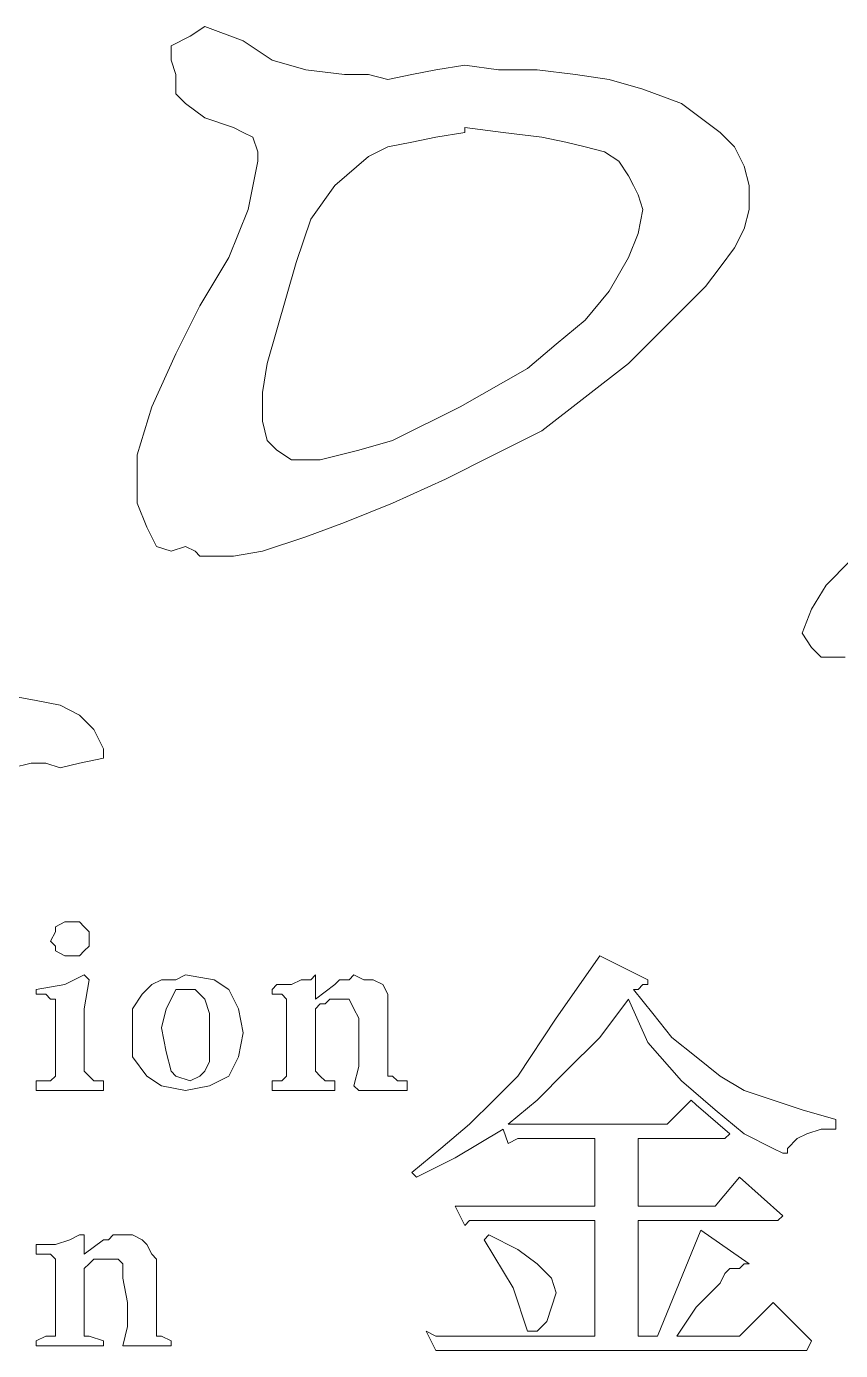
# Model space of a CAD drawing. Header units: millimetres. Extents: x -114775 to 228300, y -175499 to 108657.
# Drawn here: x -101922.02 to -101916.27, y -112131.78 to -112122.43 of the extents above; entities that cross this region are included whole.
import ezdxf
from ezdxf.enums import TextEntityAlignment as Align

# ---------------------------------------------------------------- set-up
doc = ezdxf.new("R2010")
doc.units = ezdxf.units.MM
doc.header["$LTSCALE"] = 1000
doc.layers.get('0').update_dxf_attribs({"linetype": 'CONTINUOUS'})
doc.layers.add('W-图框', color=251, linetype='CONTINUOUS')
doc.styles.add('WORD-2', font='simhei.ttf')
doc.styles.add('WORD-3', font='')
doc.styles.get('WORD-3').set_extended_font_data('SimSun')

# ---------------------------------------------------------------- blocks, each defined once
blk = doc.blocks.new('gslogo')
at = {"color": 251, "lineweight": 0}
for p, q in [((5192.418, -2054.735), (5192.574, -2054.631)), ((5192.574, -2054.631), (5192.991, -2054.787)), ((5192.574, -2054.631), (5192.574, -2054.631)), ((5192.21, -2054.839), (5192.418, -2054.735)), ((5192.991, -2054.787), (5193.303, -2054.995)), ((5192.21, -2054.995), (5192.21, -2054.839)), ((5192.262, -2055.152), (5192.21, -2054.995)), ((5193.303, -2054.995), (5193.668, -2055.1)), ((5193.668, -2055.1), (5194.084, -2055.152)), ((5194.813, -2055.152), (5195.074, -2055.1)), ((5195.074, -2055.1), (5195.386, -2055.048)), ((5195.386, -2055.048), (5195.75, -2055.1)), ((5195.75, -2055.1), (5196.167, -2055.1)), ((5196.167, -2055.1), (5196.583, -2055.152)), ((5192.262, -2055.36), (5192.262, -2055.152)), ((5194.084, -2055.152), (5194.084, -2055.152)), ((5194.084, -2055.152), (5194.084, -2055.152)), ((5194.084, -2055.152), (5194.345, -2055.152)), ((5194.345, -2055.152), (5194.553, -2055.204)), ((5194.553, -2055.204), (5194.813, -2055.152)), ((5196.583, -2055.152), (5196.948, -2055.204)), ((5196.948, -2055.204), (5197.312, -2055.308)), ((5192.366, -2055.464), (5192.262, -2055.36)), ((5197.312, -2055.308), (5197.729, -2055.464)), ((5192.574, -2055.62), (5192.366, -2055.464)), ((5197.729, -2055.464), (5198.145, -2055.776)), ((5192.887, -2055.724), (5192.574, -2055.62)), ((5192.991, -2055.776), (5192.887, -2055.724)), ((5193.095, -2055.829), (5192.991, -2055.776)), ((5193.147, -2055.985), (5193.095, -2055.829)), ((5195.074, -2055.829), (5194.813, -2055.881)), ((5195.386, -2055.776), (5195.074, -2055.829)), ((5195.386, -2055.724), (5195.386, -2055.776)), ((5195.802, -2055.776), (5195.386, -2055.724)), ((5195.386, -2055.724), (5195.386, -2055.724)), ((5195.386, -2055.776), (5195.386, -2055.776)), ((5196.219, -2055.829), (5195.802, -2055.776)), ((5196.479, -2055.881), (5196.219, -2055.829)), ((5198.145, -2055.776), (5198.302, -2055.933)), ((5194.553, -2055.933), (5194.345, -2056.037)), ((5194.813, -2055.881), (5194.553, -2055.933)), ((5196.688, -2055.933), (5196.479, -2055.881)), ((5196.896, -2055.985), (5196.688, -2055.933)), ((5198.302, -2055.933), (5198.406, -2056.141)), ((5193.043, -2056.61), (5193.147, -2056.089)), ((5193.147, -2056.089), (5193.147, -2055.985)), ((5194.345, -2056.037), (5193.98, -2056.349)), ((5197.052, -2056.089), (5196.896, -2055.985)), ((5197.156, -2056.245), (5197.052, -2056.089)), ((5197.208, -2056.349), (5197.156, -2056.245)), ((5198.406, -2056.141), (5198.458, -2056.349)), ((5193.98, -2056.349), (5193.72, -2056.714)), ((5197.26, -2056.453), (5197.208, -2056.349)), ((5198.458, -2056.349), (5198.458, -2056.61)), ((5197.312, -2056.61), (5197.26, -2056.453)), ((5192.835, -2057.13), (5193.043, -2056.61)), ((5197.26, -2056.87), (5197.312, -2056.61)), ((5198.458, -2056.61), (5198.406, -2056.818)), ((5193.72, -2056.714), (5193.564, -2057.182)), ((5198.406, -2056.818), (5198.302, -2057.026)), ((5197.156, -2057.13), (5197.26, -2056.87)), ((5198.302, -2057.026), (5198.145, -2057.234)), ((5192.522, -2057.651), (5192.835, -2057.13)), ((5193.564, -2057.182), (5193.355, -2057.911)), ((5196.948, -2057.495), (5197.156, -2057.13)), ((5198.145, -2057.234), (5197.989, -2057.443)), ((5196.688, -2057.807), (5196.948, -2057.495)), ((5197.989, -2057.443), (5197.573, -2057.859)), ((5192.262, -2058.172), (5192.522, -2057.651)), ((5196.375, -2058.067), (5196.688, -2057.807)), ((5193.355, -2057.911), (5193.251, -2058.276)), ((5197.573, -2057.859), (5197.156, -2058.276)), ((5196.063, -2058.328), (5196.375, -2058.067)), ((5192.002, -2058.744), (5192.262, -2058.172)), ((5193.251, -2058.276), (5193.199, -2058.588)), ((5195.334, -2058.744), (5196.063, -2058.328)), ((5197.156, -2058.276), (5196.688, -2058.64)), ((5193.199, -2058.588), (5193.199, -2058.9)), ((5196.688, -2058.64), (5196.219, -2059.005)), ((5191.845, -2059.265), (5192.002, -2058.744)), ((5194.605, -2059.109), (5195.334, -2058.744)), ((5193.199, -2058.9), (5193.251, -2059.109)), ((5193.251, -2059.109), (5193.355, -2059.213)), ((5194.24, -2059.213), (5194.605, -2059.109)), ((5196.219, -2059.005), (5195.698, -2059.265)), ((5191.845, -2059.525), (5191.845, -2059.265)), ((5193.355, -2059.213), (5193.512, -2059.317)), ((5193.824, -2059.317), (5194.24, -2059.213)), ((5195.698, -2059.265), (5195.178, -2059.525)), ((5193.512, -2059.317), (5193.668, -2059.317)), ((5193.668, -2059.317), (5193.824, -2059.317)), ((5191.845, -2059.786), (5191.845, -2059.525)), ((5195.178, -2059.525), (5194.605, -2059.786)), ((5191.95, -2060.046), (5191.845, -2059.786)), ((5194.605, -2059.786), (5194.084, -2059.994)), ((5192.054, -2060.254), (5191.95, -2060.046)), ((5194.084, -2059.994), (5193.668, -2060.15)), ((5192.21, -2060.306), (5192.054, -2060.254)), ((5192.366, -2060.254), (5192.21, -2060.306)), ((5192.47, -2060.306), (5192.366, -2060.254)), ((5193.668, -2060.15), (5193.199, -2060.306)), ((5192.522, -2060.358), (5192.47, -2060.306)), ((5192.887, -2060.358), (5192.522, -2060.358)), ((5193.199, -2060.306), (5192.887, -2060.358)), ((5199.291, -2060.671), (5199.551, -2060.41)), ((5199.135, -2060.931), (5199.291, -2060.671)), ((5199.031, -2061.191), (5199.135, -2060.931)), ((5199.135, -2061.348), (5199.031, -2061.191)), ((5199.239, -2061.452), (5199.135, -2061.348)), ((5199.499, -2061.452), (5199.239, -2061.452)), ((5190.179, -2061.816), (5190.752, -2061.92)), ((5190.752, -2061.92), (5191.012, -2061.972)), ((5191.012, -2061.972), (5191.221, -2062.077)), ((5191.221, -2062.077), (5191.377, -2062.233)), ((5191.377, -2062.233), (5191.481, -2062.441)), ((5191.481, -2062.545), (5191.221, -2062.597)), ((5191.481, -2062.441), (5191.481, -2062.493)), ((5191.481, -2062.493), (5191.481, -2062.545)), ((5191.481, -2062.545), (5191.481, -2062.545)), ((5191.481, -2062.545), (5191.481, -2062.545)), ((5190.7, -2062.597), (5190.492, -2062.649)), ((5190.856, -2062.597), (5190.7, -2062.597)), ((5191.012, -2062.649), (5190.856, -2062.597)), ((5191.221, -2062.597), (5191.012, -2062.649)), ((5190.908, -2064.524), (5190.96, -2064.42)), ((5190.96, -2064.368), (5191.064, -2064.315)), ((5190.96, -2064.42), (5190.96, -2064.368)), ((5191.064, -2064.315), (5191.116, -2064.315)), ((5191.116, -2064.315), (5191.221, -2064.315)), ((5191.116, -2064.315), (5191.116, -2064.315)), ((5191.221, -2064.315), (5191.273, -2064.368)), ((5191.273, -2064.368), (5191.325, -2064.42)), ((5191.325, -2064.42), (5191.325, -2064.524)), ((5190.96, -2064.576), (5190.908, -2064.524)), ((5191.325, -2064.524), (5191.325, -2064.576)), ((5190.96, -2064.628), (5190.96, -2064.576)), ((5191.064, -2064.68), (5190.96, -2064.628)), ((5191.116, -2064.68), (5191.064, -2064.68)), ((5191.221, -2064.68), (5191.116, -2064.68)), ((5191.273, -2064.628), (5191.221, -2064.68)), ((5191.325, -2064.576), (5191.273, -2064.628)), ((5196.375, -2065.357), (5196.844, -2064.68)), ((5196.844, -2064.68), (5197.364, -2064.94)), ((5190.752, -2065.044), (5191.064, -2064.992)), ((5191.064, -2064.992), (5191.273, -2064.888)), ((5191.273, -2064.888), (5191.325, -2064.94)), ((5191.325, -2064.94), (5191.273, -2065.253)), ((5191.897, -2065.096), (5192.002, -2064.992)), ((5192.002, -2064.992), (5192.106, -2064.94)), ((5192.106, -2064.94), (5192.262, -2064.94)), ((5192.262, -2064.94), (5192.366, -2064.888)), ((5192.366, -2064.888), (5192.678, -2064.94)), ((5192.678, -2064.94), (5192.835, -2065.044)), ((5193.303, -2065.044), (5193.355, -2064.992)), ((5193.355, -2064.992), (5193.512, -2064.992)), ((5193.512, -2064.992), (5193.616, -2064.94)), ((5193.616, -2064.94), (5193.72, -2064.94)), ((5193.72, -2064.94), (5193.772, -2064.888)), ((5193.772, -2064.888), (5193.772, -2064.94)), ((5193.772, -2064.94), (5193.772, -2064.94)), ((5193.772, -2064.94), (5193.772, -2064.94)), ((5193.772, -2064.94), (5193.772, -2064.992)), ((5193.772, -2064.992), (5193.772, -2065.149)), ((5193.772, -2065.149), (5193.98, -2064.992)), ((5193.98, -2064.992), (5194.032, -2064.94)), ((5194.032, -2064.94), (5194.032, -2064.94)), ((5194.032, -2064.94), (5194.136, -2064.94)), ((5194.136, -2064.94), (5194.188, -2064.888)), ((5194.188, -2064.888), (5194.293, -2064.94)), ((5194.293, -2064.94), (5194.397, -2064.94)), ((5194.397, -2064.94), (5194.501, -2064.992)), ((5194.501, -2064.992), (5194.553, -2065.096)), ((5197.312, -2064.992), (5197.26, -2065.044)), ((5197.364, -2064.992), (5197.312, -2064.992)), ((5197.364, -2064.94), (5197.364, -2064.992)), ((5190.752, -2065.096), (5190.752, -2065.044)), ((5190.856, -2065.096), (5190.752, -2065.096)), ((5190.908, -2065.149), (5190.856, -2065.096)), ((5191.793, -2065.253), (5191.897, -2065.096)), ((5192.262, -2065.044), (5192.21, -2065.149)), ((5192.366, -2065.044), (5192.262, -2065.044)), ((5192.47, -2065.044), (5192.366, -2065.044)), ((5192.574, -2065.149), (5192.47, -2065.044)), ((5192.835, -2065.044), (5192.939, -2065.253)), ((5193.303, -2065.096), (5193.303, -2065.044)), ((5193.407, -2065.096), (5193.303, -2065.096)), ((5193.459, -2065.149), (5193.407, -2065.096)), ((5194.553, -2065.096), (5194.553, -2065.201)), ((5197.26, -2065.044), (5197.208, -2065.044)), ((5197.208, -2065.044), (5197.417, -2065.305)), ((5190.96, -2065.149), (5190.908, -2065.149)), ((5190.96, -2065.253), (5190.96, -2065.149)), ((5190.96, -2065.149), (5190.96, -2065.149)), ((5190.96, -2065.357), (5190.96, -2065.253)), ((5191.273, -2065.253), (5191.273, -2065.617)), ((5191.793, -2065.513), (5191.793, -2065.253)), ((5192.158, -2065.253), (5192.106, -2065.461)), ((5192.21, -2065.149), (5192.158, -2065.253)), ((5192.626, -2065.305), (5192.574, -2065.149)), ((5192.939, -2065.253), (5192.991, -2065.513)), ((5193.459, -2065.201), (5193.459, -2065.149)), ((5193.459, -2065.149), (5193.459, -2065.149)), ((5193.459, -2065.149), (5193.459, -2065.149)), ((5193.459, -2065.149), (5193.459, -2065.149)), ((5193.459, -2065.357), (5193.459, -2065.201)), ((5193.824, -2065.201), (5193.772, -2065.253)), ((5193.772, -2065.253), (5193.772, -2065.305)), ((5193.876, -2065.201), (5193.824, -2065.201)), ((5193.928, -2065.149), (5193.876, -2065.201)), ((5194.032, -2065.149), (5193.928, -2065.149)), ((5194.136, -2065.149), (5194.032, -2065.149)), ((5194.188, -2065.253), (5194.136, -2065.149)), ((5194.24, -2065.357), (5194.188, -2065.253)), ((5194.553, -2065.201), (5194.553, -2065.357)), ((5197.156, -2065.149), (5196.844, -2065.565)), ((5197.364, -2065.617), (5197.156, -2065.149)), ((5197.156, -2065.149), (5197.156, -2065.149)), ((5190.96, -2065.461), (5190.96, -2065.357)), ((5192.626, -2065.617), (5192.626, -2065.305)), ((5193.459, -2065.513), (5193.459, -2065.357)), ((5193.772, -2065.305), (5193.772, -2065.409)), ((5193.772, -2065.409), (5193.772, -2065.773)), ((5194.24, -2065.617), (5194.24, -2065.357)), ((5194.553, -2065.357), (5194.553, -2065.409)), ((5194.553, -2065.409), (5194.553, -2065.513)), ((5195.959, -2065.982), (5196.375, -2065.357)), ((5197.417, -2065.305), (5197.625, -2065.565)), ((5190.96, -2065.565), (5190.96, -2065.461)), ((5190.96, -2065.825), (5190.96, -2065.565)), ((5191.793, -2065.773), (5191.793, -2065.513)), ((5191.793, -2065.513), (5191.793, -2065.513)), ((5192.106, -2065.461), (5192.158, -2065.721)), ((5192.106, -2065.461), (5192.106, -2065.461)), ((5192.991, -2065.513), (5192.939, -2065.773)), ((5193.459, -2065.773), (5193.459, -2065.513)), ((5194.553, -2065.513), (5194.553, -2065.721)), ((5196.844, -2065.565), (5196.479, -2065.93)), ((5197.625, -2065.565), (5197.885, -2065.773)), ((5191.273, -2065.617), (5191.273, -2065.825)), ((5192.626, -2065.825), (5192.626, -2065.617)), ((5194.24, -2065.877), (5194.24, -2065.617)), ((5197.729, -2066.034), (5197.364, -2065.617)), ((5190.96, -2065.93), (5190.96, -2065.825)), ((5191.273, -2065.825), (5191.273, -2065.93)), ((5191.95, -2065.982), (5191.793, -2065.773)), ((5192.158, -2065.721), (5192.21, -2065.93)), ((5192.574, -2065.93), (5192.626, -2065.825)), ((5192.939, -2065.773), (5192.835, -2065.982)), ((5193.459, -2065.93), (5193.459, -2065.773)), ((5193.772, -2065.773), (5193.772, -2065.93)), ((5194.553, -2065.721), (5194.553, -2065.877)), ((5197.885, -2065.773), (5198.145, -2065.982)), ((5190.908, -2066.034), (5190.96, -2065.982)), ((5190.96, -2065.982), (5190.96, -2065.93)), ((5190.96, -2065.982), (5190.96, -2065.982)), ((5191.273, -2065.93), (5191.325, -2065.982)), ((5191.325, -2065.982), (5191.325, -2065.982)), ((5191.325, -2065.982), (5191.377, -2066.034)), ((5192.106, -2066.086), (5191.95, -2065.982)), ((5192.21, -2065.93), (5192.262, -2065.982)), ((5192.262, -2065.982), (5192.418, -2066.034)), ((5192.418, -2066.034), (5192.522, -2065.982)), ((5192.522, -2065.982), (5192.574, -2065.93)), ((5192.835, -2065.982), (5192.626, -2066.086)), ((5193.407, -2066.034), (5193.459, -2065.982)), ((5193.459, -2065.982), (5193.459, -2065.93)), ((5193.459, -2065.982), (5193.459, -2065.982)), ((5193.772, -2065.93), (5193.824, -2065.982)), ((5193.824, -2065.982), (5193.824, -2065.982)), ((5193.824, -2065.982), (5193.876, -2066.034)), ((5194.188, -2066.086), (5194.24, -2065.877)), ((5194.553, -2065.877), (5194.553, -2065.93)), ((5194.553, -2065.93), (5194.553, -2065.982)), ((5194.553, -2065.982), (5194.605, -2065.982)), ((5194.605, -2065.982), (5194.605, -2065.982)), ((5194.605, -2065.982), (5194.657, -2066.034)), ((5195.698, -2066.242), (5195.959, -2065.982)), ((5196.479, -2065.93), (5196.167, -2066.242)), ((5198.145, -2065.982), (5198.406, -2066.138)), ((5190.752, -2066.138), (5190.752, -2066.034)), ((5190.752, -2066.034), (5190.908, -2066.034)), ((5191.012, -2066.138), (5190.752, -2066.138)), ((5190.752, -2066.138), (5190.752, -2066.138)), ((5191.116, -2066.138), (5191.012, -2066.138)), ((5191.273, -2066.138), (5191.116, -2066.138)), ((5191.481, -2066.138), (5191.273, -2066.138)), ((5191.377, -2066.034), (5191.481, -2066.034)), ((5191.481, -2066.034), (5191.481, -2066.138)), ((5192.366, -2066.138), (5192.106, -2066.086)), ((5192.626, -2066.086), (5192.366, -2066.138)), ((5193.303, -2066.138), (5193.303, -2066.034)), ((5193.303, -2066.034), (5193.407, -2066.034)), ((5193.512, -2066.138), (5193.303, -2066.138)), ((5193.303, -2066.138), (5193.303, -2066.138)), ((5193.616, -2066.138), (5193.512, -2066.138)), ((5193.772, -2066.138), (5193.616, -2066.138)), ((5193.98, -2066.138), (5193.772, -2066.138)), ((5193.876, -2066.034), (5193.98, -2066.034)), ((5193.98, -2066.034), (5193.98, -2066.138)), ((5194.24, -2066.138), (5194.188, -2066.086)), ((5194.501, -2066.138), (5194.24, -2066.138)), ((5194.605, -2066.138), (5194.501, -2066.138)), ((5194.761, -2066.138), (5194.605, -2066.138)), ((5194.657, -2066.034), (5194.761, -2066.034)), ((5194.761, -2066.034), (5194.761, -2066.138)), ((5198.093, -2066.346), (5197.729, -2066.034)), ((5198.406, -2066.138), (5198.718, -2066.242)), ((5195.438, -2066.502), (5195.698, -2066.242)), ((5196.167, -2066.242), (5195.855, -2066.502)), ((5197.781, -2066.294), (5197.833, -2066.242)), ((5197.833, -2066.242), (5197.885, -2066.294)), ((5198.718, -2066.242), (5199.031, -2066.346)), ((5197.573, -2066.502), (5197.781, -2066.294)), ((5197.885, -2066.294), (5198.25, -2066.606)), ((5198.406, -2066.606), (5198.093, -2066.346)), ((5199.031, -2066.346), (5199.395, -2066.45)), ((5195.126, -2066.763), (5195.438, -2066.502)), ((5195.802, -2066.554), (5195.282, -2066.867)), ((5195.855, -2066.711), (5195.802, -2066.554)), ((5195.855, -2066.502), (5195.907, -2066.502)), ((5195.907, -2066.502), (5196.011, -2066.502)), ((5196.011, -2066.502), (5197.573, -2066.502)), ((5199.239, -2066.554), (5199.083, -2066.606)), ((5199.395, -2066.554), (5199.239, -2066.554)), ((5199.395, -2066.45), (5199.395, -2066.554)), ((5195.959, -2066.658), (5195.855, -2066.711)), ((5196.063, -2066.658), (5195.959, -2066.658)), ((5196.792, -2066.658), (5196.063, -2066.658)), ((5196.792, -2067.387), (5196.792, -2066.658)), ((5198.198, -2066.658), (5197.26, -2066.658)), ((5197.26, -2066.658), (5197.26, -2067.387)), ((5198.25, -2066.606), (5198.198, -2066.658)), ((5198.718, -2066.763), (5198.406, -2066.606)), ((5198.979, -2066.658), (5198.874, -2066.763)), ((5199.083, -2066.606), (5198.979, -2066.658)), ((5194.813, -2067.023), (5195.126, -2066.763)), ((5198.822, -2066.815), (5198.718, -2066.763)), ((5198.874, -2066.815), (5198.822, -2066.815)), ((5198.874, -2066.763), (5198.874, -2066.815)), ((5195.282, -2066.867), (5194.865, -2067.075)), ((5194.865, -2067.075), (5194.813, -2067.023)), ((5198.093, -2067.387), (5198.354, -2067.075)), ((5198.354, -2067.075), (5198.822, -2067.492)), ((5195.386, -2067.596), (5195.282, -2067.387)), ((5195.282, -2067.387), (5195.386, -2067.387)), ((5195.386, -2067.387), (5195.49, -2067.387)), ((5195.49, -2067.387), (5196.792, -2067.387)), ((5197.26, -2067.387), (5198.093, -2067.387)), ((5195.438, -2067.544), (5195.386, -2067.596)), ((5195.542, -2067.544), (5195.438, -2067.544)), ((5196.792, -2067.544), (5195.542, -2067.544)), ((5196.792, -2068.793), (5196.792, -2067.544)), ((5198.77, -2067.544), (5197.26, -2067.544)), ((5197.26, -2067.544), (5197.26, -2068.793)), ((5198.822, -2067.492), (5198.77, -2067.544)), ((5191.116, -2067.752), (5191.221, -2067.7)), ((5191.221, -2067.7), (5191.273, -2067.7)), ((5191.273, -2067.7), (5191.273, -2067.7)), ((5191.273, -2067.7), (5191.273, -2067.752)), ((5191.533, -2067.752), (5191.585, -2067.7)), ((5191.585, -2067.7), (5191.689, -2067.7)), ((5191.689, -2067.7), (5191.793, -2067.7)), ((5191.793, -2067.7), (5191.897, -2067.752)), ((5195.594, -2067.752), (5195.646, -2067.7)), ((5195.646, -2067.7), (5195.959, -2067.856)), ((5195.646, -2067.7), (5195.646, -2067.7)), ((5197.469, -2068.793), (5197.937, -2067.648)), ((5197.937, -2067.648), (5198.458, -2068.012)), ((5190.752, -2067.908), (5190.752, -2067.804)), ((5190.752, -2067.804), (5190.856, -2067.804)), ((5190.856, -2067.804), (5190.96, -2067.804)), ((5190.96, -2067.804), (5191.116, -2067.752)), ((5191.273, -2067.752), (5191.273, -2067.752)), ((5191.273, -2067.752), (5191.273, -2067.804)), ((5191.273, -2067.908), (5191.481, -2067.752)), ((5191.273, -2067.804), (5191.273, -2067.908)), ((5191.481, -2067.752), (5191.481, -2067.752)), ((5191.481, -2067.752), (5191.533, -2067.752)), ((5191.897, -2067.752), (5191.95, -2067.804)), ((5191.95, -2067.804), (5192.002, -2067.908)), ((5195.907, -2068.273), (5195.594, -2067.752)), ((5195.959, -2067.856), (5196.167, -2068.012)), ((5190.856, -2067.908), (5190.752, -2067.908)), ((5190.908, -2067.908), (5190.856, -2067.908)), ((5190.96, -2067.96), (5190.908, -2067.908)), ((5190.908, -2067.908), (5190.908, -2067.908)), ((5190.96, -2068.012), (5190.96, -2067.96)), ((5190.96, -2067.96), (5190.96, -2067.96)), ((5191.377, -2067.96), (5191.325, -2068.012)), ((5191.429, -2067.96), (5191.377, -2067.96)), ((5191.481, -2067.96), (5191.429, -2067.96)), ((5191.637, -2067.96), (5191.481, -2067.96)), ((5191.689, -2068.012), (5191.637, -2067.96)), ((5192.002, -2067.908), (5192.054, -2067.96)), ((5192.054, -2067.96), (5192.054, -2068.116)), ((5190.96, -2068.168), (5190.96, -2068.012)), ((5191.325, -2068.012), (5191.273, -2068.064)), ((5191.273, -2068.064), (5191.273, -2068.116)), ((5191.273, -2068.116), (5191.273, -2068.22)), ((5191.689, -2068.168), (5191.689, -2068.012)), ((5192.054, -2068.116), (5192.054, -2068.22)), ((5196.167, -2068.012), (5196.323, -2068.168)), ((5198.198, -2068.116), (5198.145, -2068.22)), ((5198.25, -2068.064), (5198.198, -2068.116)), ((5198.302, -2068.064), (5198.25, -2068.064)), ((5198.354, -2068.064), (5198.302, -2068.064)), ((5198.406, -2068.012), (5198.354, -2068.064)), ((5198.458, -2068.012), (5198.406, -2068.012)), ((5190.96, -2068.273), (5190.96, -2068.168)), ((5190.96, -2068.585), (5190.96, -2068.273)), ((5191.273, -2068.22), (5191.273, -2068.533)), ((5191.741, -2068.429), (5191.689, -2068.168)), ((5192.054, -2068.22), (5192.054, -2068.325)), ((5196.063, -2068.741), (5195.907, -2068.273)), ((5196.323, -2068.168), (5196.375, -2068.325)), ((5198.145, -2068.22), (5197.885, -2068.481)), ((5191.741, -2068.689), (5191.741, -2068.429)), ((5192.054, -2068.325), (5192.054, -2068.481)), ((5196.375, -2068.325), (5196.323, -2068.481)), ((5198.354, -2068.793), (5198.718, -2068.429)), ((5198.718, -2068.429), (5199.135, -2068.845)), ((5191.273, -2068.533), (5191.273, -2068.689)), ((5192.054, -2068.481), (5192.054, -2068.637)), ((5196.323, -2068.481), (5196.271, -2068.637)), ((5197.885, -2068.481), (5197.677, -2068.793)), ((5190.96, -2068.741), (5190.96, -2068.585)), ((5191.273, -2068.689), (5191.273, -2068.741)), ((5191.689, -2068.897), (5191.741, -2068.689)), ((5192.054, -2068.637), (5192.054, -2068.741)), ((5196.271, -2068.637), (5196.167, -2068.741)), ((5190.752, -2068.845), (5190.856, -2068.793)), ((5190.752, -2068.897), (5190.752, -2068.845)), ((5190.856, -2068.793), (5190.908, -2068.793)), ((5190.908, -2068.793), (5190.96, -2068.793)), ((5190.96, -2068.793), (5190.96, -2068.741)), ((5191.273, -2068.741), (5191.273, -2068.793)), ((5191.273, -2068.793), (5191.325, -2068.793)), ((5191.325, -2068.793), (5191.481, -2068.845)), ((5191.481, -2068.845), (5191.481, -2068.897)), ((5192.054, -2068.741), (5192.054, -2068.793)), ((5192.054, -2068.793), (5192.054, -2068.793)), ((5192.054, -2068.793), (5192.054, -2068.793)), ((5192.054, -2068.793), (5192.106, -2068.793)), ((5192.106, -2068.793), (5192.21, -2068.845)), ((5192.21, -2068.845), (5192.21, -2068.897)), ((5195.074, -2068.949), (5194.969, -2068.741)), ((5194.969, -2068.741), (5195.074, -2068.793)), ((5195.074, -2068.793), (5195.178, -2068.793)), ((5195.178, -2068.793), (5196.792, -2068.793)), ((5196.167, -2068.741), (5196.063, -2068.741)), ((5197.26, -2068.793), (5197.469, -2068.793)), ((5197.677, -2068.793), (5198.354, -2068.793)), ((5199.135, -2068.845), (5199.083, -2068.949)), ((5190.96, -2068.897), (5190.752, -2068.897)), ((5190.752, -2068.897), (5190.752, -2068.897)), ((5191.116, -2068.897), (5190.96, -2068.897)), ((5191.273, -2068.897), (5191.116, -2068.897)), ((5191.481, -2068.897), (5191.273, -2068.897)), ((5191.95, -2068.897), (5191.689, -2068.897)), ((5191.689, -2068.897), (5191.689, -2068.897)), ((5192.054, -2068.897), (5191.95, -2068.897)), ((5192.21, -2068.897), (5192.054, -2068.897)), ((5195.126, -2068.949), (5195.074, -2068.949)), ((5195.23, -2068.949), (5195.126, -2068.949)), ((5199.083, -2068.949), (5195.23, -2068.949))]:
    blk.add_line(p, q, dxfattribs=at)
blk = doc.blocks.new('A2 图框')
at = {"layer": 'W-图框', "xscale": 0.6533317239809548, "yscale": 0.6533317239809548, "zscale": 0.6533317239809548}
blk.add_blockref('gslogo', (-3426.4805, 1723.7952), dxfattribs=at)
at = {"layer": 'W-图框', "color": 35, "lineweight": 0, "style": 'WORD-3', "width": 0.65}
blk.add_attdef('建设单位', text='', height=3, dxfattribs=at).set_placement((-32, 300.4859), align=Align.MIDDLE)
at = {"layer": 'W-图框', "color": 35, "ltscale": 1000, "style": 'WORD-2'}
for tag, height, width, p in [('项目名称英文翻译', 3.5, 0.8, (-21.1399, 246.2774)), ('项目名称', 7, 0.7, (-41.3755, 246.2774)), ('项目名称', 7, 0.7, (-30.7322, 246.2774))]:
    blk.add_attdef(tag, text='', height=height, rotation=90, dxfattribs=dict(at, width=width)).set_placement(p, align=Align.MIDDLE)
at = {"layer": 'W-图框', "color": 35, "lineweight": 0, "style": 'WORD-2'}
for tag, p in [('2013.01.01', (-41.4627, 175.9961)), ('2013.03.01', (-13.4242, 175.9961)), ('2013.05.01', (-41.4627, 168.9961)), ('2013.06.01', (-13.4242, 168.9961)), ('2013.08.01', (-41.4627, 161.9961)), ('2013.09.01', (-13.4242, 161.9961)), ('2013.09.01', (-32, 112.9961))]:
    blk.add_attdef(tag, text='', height=1.8, dxfattribs=at).set_placement(p, align=Align.MIDDLE)
at = {"layer": 'W-图框', "color": 35, "ltscale": 1000, "style": 'WORD-2', "width": 0.78}
blk.add_attdef('FS2011000', text='', height=3.5, dxfattribs=at).set_placement((-32, 11.4521), align=Align.MIDDLE)

msp = doc.modelspace()

# ---------------------------------------------------------------- block references
at = {"layer": 'W-图框'}
msp.add_blockref('A2 图框', (-101886.7527, -112503.8683), dxfattribs=at)

doc.saveas('drawing.dxf')
